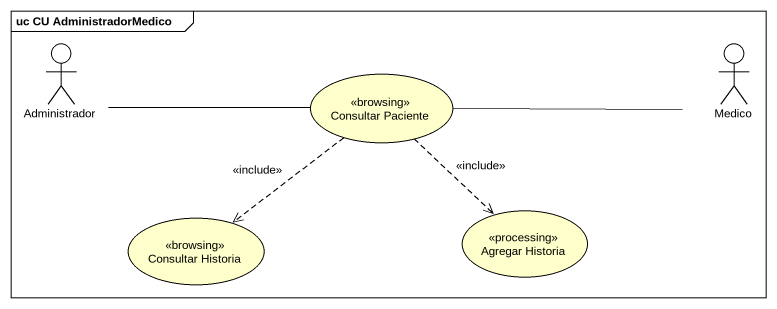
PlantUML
@startuml
mainframe uc CU AdministradorMedico
actor Administrador
actor Medico
usecase "Consultar Paciente" as Consultar_Paciente <<browsing>> #FFFFCC
usecase "Agregar Historia" as Agregar_Historia <<processing>> #FFFFCC
usecase "Consultar Historia" as Consultar_Historia <<browsing>> #FFFFCC
Administrador -right- Consultar_Paciente
Medico -left- Consultar_Paciente
Consultar_Paciente ..> Agregar_Historia : <<include>>
Consultar_Paciente ..> Consultar_Historia : <<include>>
@enduml
